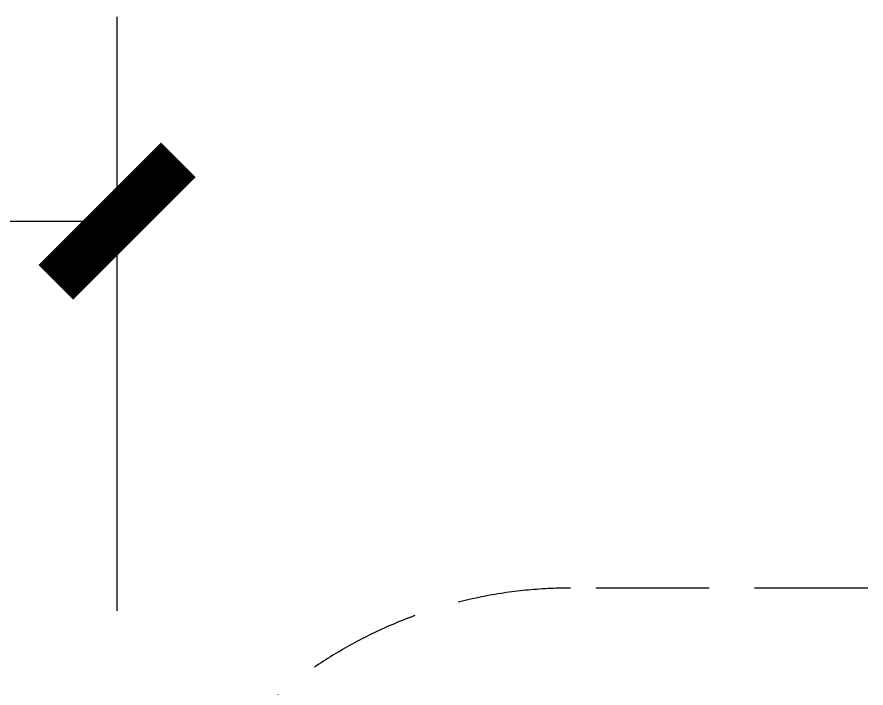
# Model space of a CAD drawing. Header units: inches. Extents: x 0 to 1813292486, y 0 to 3473589894.
# Drawn here: x 600646015 to 600647888, y 3473291998 to 3473293477 of the extents above; entities that cross this region are included whole.
import ezdxf

# ---------------------------------------------------------------- set-up
doc = ezdxf.new("R2010")
doc.units = ezdxf.units.IN
doc.header["$LTSCALE"] = 1000
doc.header["$MEASUREMENT"] = 0
doc.linetypes.add('AX-MALL-WALL-P02-QT$0$DASH', pattern=[0.35, 0.25, -0.1])
for name, color, linetype in [('A-Anno-Note', 241, 'Continuous'), ('AX-MALL-DIM-P02$0$A-Anno-Dims', 3, 'Continuous'), ('AX-MALL-P02-200$0$A-Anno-Note', 241, 'Continuous'), ('AX-MALL-WALL-P02$0$A-Anno-Note', 241, 'Continuous'), ('AX-MALL-WALL-P02-QT$0$A-Detl-Fine', 152, 'Continuous'), ('AX-MALL-WALL-P02-QT$0$A-Detl-Thin', 131, 'Continuous')]:
    doc.layers.add(name, color=color, linetype=linetype)
doc.styles.add('AX-MALL-DIM-P02$0$_TCH_DIM_T3', font='gbenor.shx')
doc.dimstyles.new('AX-MALL-DIM-P02$0$_TCH_ARCH&&180', dxfattribs={"dimtxt": 535.5, "dimasz": 270, "dimexe": 450, "dimexo": 450, "dimgap": 137.25, "dimtad": 1, "dimdec": 0, "dimzin": 0, "dimdsep": 46, "dimtxsty": 'AX-MALL-DIM-P02$0$_TCH_DIM_T3', "dimblk": 'AX-MALL-DIM-P02$0$_ArchTick', "dimcen": 0.09, "dimclrt": 7, "dimazin": 2, "dimtfac": 1, "dimtdec": 0, "dimtix": 1, "dimtmove": 2, "dimatfit": 3, "dimfxl": 500, "dimtolj": 1, "dimtzin": 0, "dimarcsym": 0})

# ---------------------------------------------------------------- blocks, each defined once
blk = doc.blocks.new('AX-MALL-WALL-P02-QT$0$fegehrthr')
at = {"layer": 'AX-MALL-WALL-P02-QT$0$A-Detl-Fine', "linetype": 'AX-MALL-WALL-P02-QT$0$DASH'}
blk.add_lwpolyline([(335999.2, 135611.3, 0.267949), (335133.2, 136111.3), (325377.2, 136111.3, 0.414214), (324377.2, 135111.3), (324377.2, 134611.3)], format="xyb", dxfattribs=at)
blk = doc.blocks.new('AX-MALL-WALL-P02-QT')
at = {"layer": 'AX-MALL-WALL-P02-QT$0$A-Detl-Thin', "rotation": 339.5681613092246}
blk.add_blockref('AX-MALL-WALL-P02-QT$0$fegehrthr', (600121810.7, 3473109514.7), dxfattribs=at)
blk = doc.blocks.new('AX-MALL-WALL-P02')
at = {"layer": 'AX-MALL-WALL-P02$0$A-Anno-Note'}
blk.add_blockref('AX-MALL-WALL-P02-QT', (0, 0), dxfattribs=at)
blk = doc.blocks.new('AX-MALL-DIM-P02$0$_ArchTick')
at = {"color": 0, "linetype": 'ByBlock', "const_width": 0.4}
blk.add_lwpolyline([(-0.5, -0.5), (0.5, 0.5)], dxfattribs=at)
blk = doc.blocks.new('*D1558')
at = {"layer": 'AX-MALL-DIM-P02$0$A-Anno-Dims', "color": 0, "lineweight": -2, "transparency": 16777216}
for p, q in [((600469858.4, 3473125052.6), (600470315.5, 3473126279.5)), ((600470158.4, 3473125857.9), (600473578.7, 3473124583.7)), ((600473278.7, 3473123778.4), (600473735.8, 3473125005.4))]:
    blk.add_line(p, q, dxfattribs=at)
at = {"layer": 'AX-MALL-DIM-P02$0$A-Anno-Dims', "color": 0, "lineweight": -2, "transparency": 16777216, "xscale": 270, "yscale": 270, "zscale": 270}
for p, rotation in [((600470158.4, 3473125857.9), 159.5681613485989), ((600473578.7, 3473124583.7), 339.5681613485989)]:
    blk.add_blockref('AX-MALL-DIM-P02$0$_ArchTick', p, dxfattribs=dict(at, rotation=rotation))
at = {"layer": 'AX-MALL-DIM-P02$0$A-Anno-Dims', "color": 7, "transparency": 16777216, "insert": (600472009.9, 3473125600.3), "char_height": 535.5, "attachment_point": 5, "rotation": 339.5682, "style": 'AX-MALL-DIM-P02$0$_TCH_DIM_T3'}
blk.add_mtext('\\A1;3650', dxfattribs=at)
blk = doc.blocks.new('AX-MALL-DIM-P02')
at = {"layer": 'AX-MALL-DIM-P02$0$A-Anno-Dims'}
dim = blk.add_aligned_dim(p1=(600469701.3, 3473124630.9), p2=(600473121.6, 3473123356.7), distance=1309.3, dimstyle='AX-MALL-DIM-P02$0$_TCH_ARCH&&180', dxfattribs=at)
dim.commit()
dim.dimension.update_dxf_attribs({"geometry": '*D1558', "text_midpoint": (600472009.9, 3473125600.3)})
blk = doc.blocks.new('AX-MALL-P02-200')
at = {"layer": 'AX-MALL-P02-200$0$A-Anno-Note'}
blk.add_blockref('AX-MALL-WALL-P02', (0, 0), dxfattribs=at)
blk.add_blockref('AX-MALL-DIM-P02', (0, 0), dxfattribs=at)

msp = doc.modelspace()

# ---------------------------------------------------------------- block references
at = {"layer": 'A-Anno-Note', "rotation": 20.43183869077545}
msp.add_blockref('AX-MALL-P02-200', (1250392458.5, 9048125.7), dxfattribs=at)

doc.saveas('drawing.dxf')
